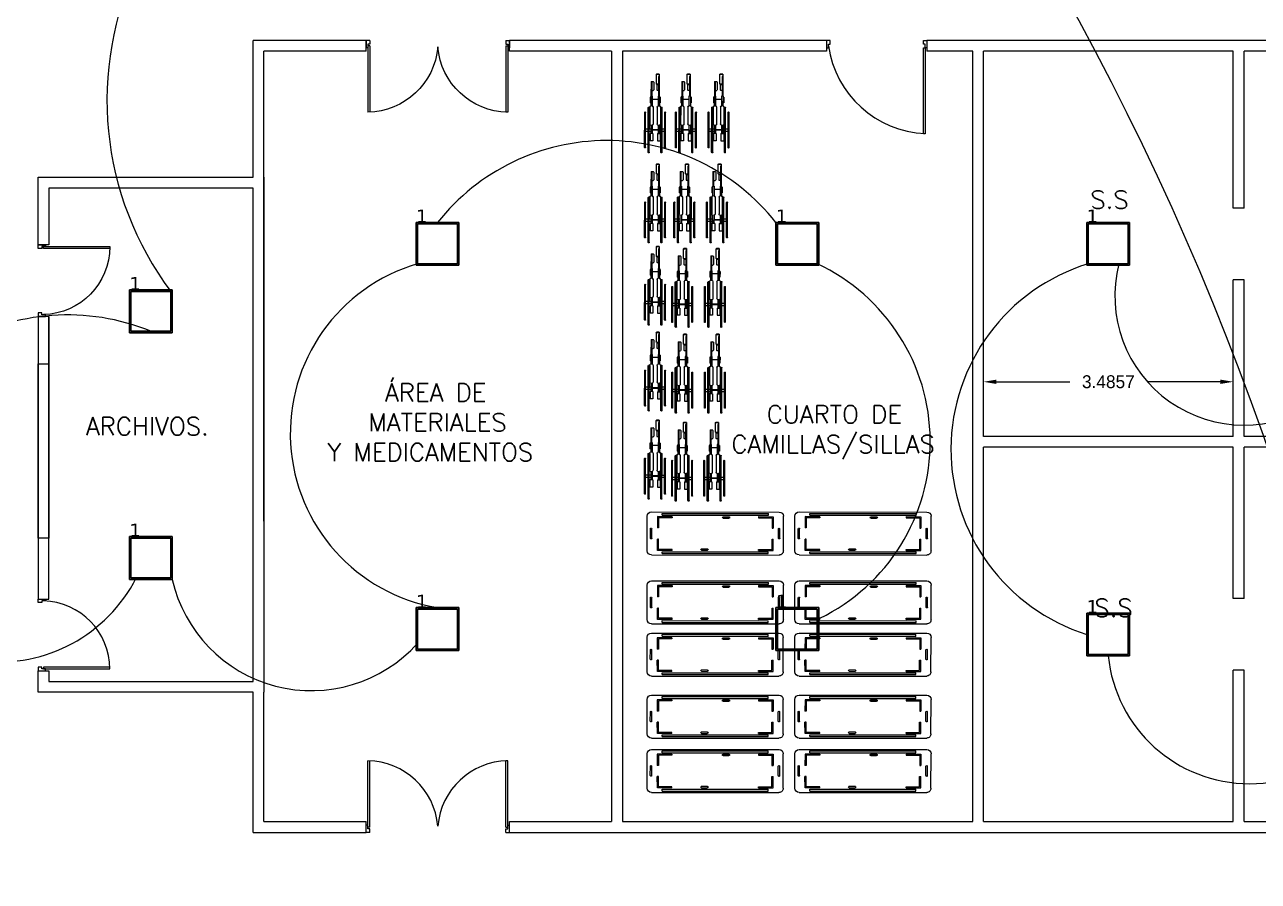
# Model space of a CAD drawing. Header units: metres. Extents: x -39 to 21688, y -24 to 9022.
# Drawn here: x 43.16 to 60.37, y 34.72 to 46.67 of the extents above; entities that cross this region are included whole.
import ezdxf

# ---------------------------------------------------------------- set-up
doc = ezdxf.new("R2010")
doc.units = ezdxf.units.M
doc.header["$MEASUREMENT"] = 0
for name, color, linetype in [('AN-TEXTO', 3, 'Continuous'), ('AR-MOBILIRIO', 1, 'Continuous'), ('AR-MUROS', 6, 'Continuous'), ('AR-PUERTAS', 2, 'Continuous'), ('AR-VENTANAS', 2, 'Continuous'), ('MOBILIARIO', 42, 'Continuous')]:
    doc.layers.add(name, color=color, linetype=linetype)
doc.layers.add('DLX_TERR_LUM', color=7, linetype='Continuous', true_color=0xffd400)
doc.layers.add('DLX_TERR_LUMKEY_IDX', color=7, linetype='Continuous', true_color=0x969696)
doc.styles.add('REGULAR-2.5', font='romans.shx', dxfattribs={"height": 2.5})
doc.styles.add('TableTextStyle', font='')
doc.styles.get('TableTextStyle').set_extended_font_data('VERDANA.TTF')
doc.dimstyles.get("Standard").update_dxf_attribs({"dimtxt": 0.18, "dimasz": 0.18, "dimexe": 0.18, "dimexo": 0.0625, "dimgap": 0.09, "dimtad": 0, "dimtih": 1, "dimtoh": 1, "dimdec": 4, "dimzin": 0, "dimdsep": 46, "dimtxsty": 'Standard', "dimcen": 0.09, "dimadec": 0, "dimazin": 0, "dimtfac": 1, "dimtdec": 4, "dimtofl": 0, "dimtmove": 0, "dimatfit": 3, "dimfxl": 1, "dimtolj": 1, "dimtzin": 0, "dimarcsym": 0})

# ---------------------------------------------------------------- blocks, each defined once
blk = doc.blocks.new('AR-PUERTA 1')
at = {"layer": 'AR-PUERTAS', "linetype": 'Continuous'}
for points in [[(0.954, 0.033), (0.954, 0.958), (0.929, 0.958), (0.929, 0.033)], [(0.004, 0.058), (0.004, 0.008), (0.029, 0.008), (0.029, -0.042), (-0.021, -0.042), (-0.021, 0.058)], [(0.929, 0.008), (0.929, -0.042), (0.979, -0.042), (0.979, 0.058), (0.954, 0.058), (0.954, 0.008)]]:
    blk.add_lwpolyline(points, close=True, dxfattribs=at)
blk.add_arc((0.954, 0.008), 0.949, 89.9989, 178.4932, dxfattribs=at)
blk = doc.blocks.new('A$C15E859FE')
at = {"layer": 'AR-MOBILIRIO'}
for p, q in [((0.541, 1.9), (0.061, 1.9)), ((0.001, 1.84), (0, 0.06)), ((0.066, 1.553), (0.066, 1.758)), ((0.066, 1.758), (0.224, 1.758)), ((0.081, 1.553), (0.081, 1.743)), ((0.081, 1.743), (0.224, 1.743)), ((0.224, 1.743), (0.224, 1.758)), ((0.366, 1.855), (0.236, 1.855)), ((0.366, 1.835), (0.236, 1.835)), ((0.537, 1.757), (0.379, 1.758)), ((0.379, 1.743), (0.379, 1.758)), ((0.522, 1.742), (0.379, 1.743)), ((0.522, 1.553), (0.522, 1.742)), ((0.537, 1.553), (0.537, 1.757)), ((0.601, 1.84), (0.6, 0.06)), ((0.021, 1.69), (0.02, 0.21)), ((0.047, 1.69), (0.021, 1.69)), ((0.047, 1.69), (0.046, 0.21)), ((0.066, 1.553), (0.081, 1.553)), ((0.537, 1.553), (0.522, 1.553)), ((0.555, 1.69), (0.554, 0.21)), ((0.581, 1.69), (0.555, 1.69)), ((0.581, 1.69), (0.58, 0.21)), ((0.515, 1.14), (0.515, 1.06)), ((0.535, 1.14), (0.535, 1.06)), ((0.067, 0.84), (0.067, 0.76)), ((0.087, 0.84), (0.087, 0.76)), ((0.065, 0.348), (0.065, 0.143)), ((0.065, 0.348), (0.08, 0.348)), ((0.08, 0.348), (0.08, 0.158)), ((0.521, 0.347), (0.52, 0.158)), ((0.536, 0.347), (0.521, 0.347)), ((0.536, 0.347), (0.535, 0.143)), ((0.046, 0.21), (0.02, 0.21)), ((0.58, 0.21), (0.554, 0.21)), ((0.54, 0), (0.06, 0)), ((0.065, 0.143), (0.223, 0.143)), ((0.08, 0.158), (0.223, 0.158)), ((0.223, 0.158), (0.223, 0.143)), ((0.365, 0.07), (0.235, 0.07)), ((0.365, 0.05), (0.235, 0.05)), ((0.52, 0.158), (0.378, 0.158)), ((0.378, 0.158), (0.378, 0.143)), ((0.535, 0.143), (0.378, 0.143))]:
    blk.add_line(p, q, dxfattribs=at)
for centre, radius, start, end in [((0.061, 1.84), 0.06, 89.9537, 179.9537), ((0.541, 1.84), 0.06, 359.9537, 89.9537), ((0.236, 1.845), 0.01, 89.9537, 269.9537), ((0.366, 1.845), 0.01, 269.9537, 89.9537), ((0.525, 1.14), 0.01, 359.9537, 179.9537), ((0.525, 1.06), 0.01, 179.9537, 359.9537), ((0.077, 0.84), 0.01, 359.9537, 179.9537), ((0.077, 0.76), 0.01, 179.9537, 359.9537), ((0.06, 0.06), 0.06, 179.9537, 269.9537), ((0.235, 0.06), 0.01, 89.9537, 269.9537), ((0.365, 0.06), 0.01, 269.9537, 89.9537), ((0.54, 0.06), 0.06, 269.9537, 359.9537)]:
    blk.add_arc(centre, radius, start, end, dxfattribs=at)
blk = doc.blocks.new('S-RUEDAS2')
at = {"layer": 'AR-MOBILIRIO'}
for p, q in [((-0.146, 0.253), (-0.146, -0.237)), ((-0.133, 0.253), (-0.133, -0.237)), ((-0.097, 0.32), (-0.097, -0.304)), ((-0.081, 0.32), (-0.081, -0.304)), ((0.081, 0.32), (0.081, -0.304)), ((0.097, 0.32), (0.097, -0.304)), ((0.133, 0.253), (0.133, -0.237)), ((0.146, 0.253), (0.146, -0.237)), ((-0.133, 0.024), (-0.097, 0.024)), ((-0.081, 0.024), (-0.061, 0.024)), ((-0.071, 0.058), (-0.071, 0.16)), ((-0.032, 0.16), (-0.071, 0.16)), ((-0.032, 0.058), (-0.071, 0.058)), ((-0.061, -0.056), (-0.061, 0.058)), ((-0.042, -0.055), (-0.042, 0.058)), ((-0.042, 0.008), (0.042, 0.008)), ((-0.042, 0), (0.042, 0)), ((-0.032, 0.058), (-0.032, 0.16)), ((0.032, 0.16), (0.071, 0.16)), ((0.032, 0.058), (0.032, 0.16)), ((0.032, 0.058), (0.071, 0.058)), ((0.042, -0.055), (0.042, 0.058)), ((0.061, -0.056), (0.061, 0.058)), ((0.061, 0.024), (0.081, 0.024)), ((0.071, 0.058), (0.071, 0.16)), ((0.097, 0.024), (0.133, 0.024)), ((-0.133, -0.008), (-0.097, -0.008)), ((-0.081, -0.008), (-0.061, -0.008)), ((-0.074, -0.308), (-0.074, -0.077)), ((-0.028, -0.308), (-0.028, -0.077)), ((0.028, -0.308), (0.028, -0.077)), ((0.061, -0.008), (0.081, -0.008)), ((0.074, -0.308), (0.074, -0.077)), ((0.097, -0.008), (0.133, -0.008)), ((-0.061, -0.462), (-0.061, -0.329)), ((-0.042, -0.462), (-0.042, -0.329)), ((0.042, -0.462), (0.042, -0.329)), ((0.061, -0.462), (0.061, -0.329)), ((-0.071, -0.451), (-0.071, -0.371)), ((-0.061, -0.371), (-0.071, -0.371)), ((-0.061, -0.451), (-0.071, -0.451)), ((-0.061, -0.462), (-0.042, -0.462)), ((-0.058, -0.668), (-0.058, -0.462)), ((-0.048, -0.668), (-0.048, -0.462)), ((-0.042, -0.422), (0.042, -0.422)), ((0.061, -0.462), (0.042, -0.462)), ((0.048, -0.74), (0.048, -0.462)), ((0.058, -0.772), (0.058, -0.462)), ((0.071, -0.371), (0.061, -0.371)), ((0.071, -0.451), (0.061, -0.451)), ((0.071, -0.451), (0.071, -0.371)), ((-0.058, -0.668), (-0.027, -0.668)), ((-0.048, -0.542), (-0.027, -0.542)), ((-0.019, -0.55), (-0.027, -0.542)), ((-0.019, -0.66), (-0.027, -0.668)), ((-0.019, -0.66), (-0.019, -0.55)), ((0.02, -0.63), (0.012, -0.638)), ((0.012, -0.765), (0.012, -0.638)), ((0.048, -0.63), (0.02, -0.63)), ((0.023, -0.55), (0.031, -0.542)), ((0.023, -0.62), (0.023, -0.55)), ((0.048, -0.62), (0.023, -0.62)), ((0.023, -0.62), (0.031, -0.627)), ((0.048, -0.542), (0.031, -0.542)), ((0.048, -0.627), (0.031, -0.627)), ((0.058, -0.765), (0.012, -0.765)), ((0.012, -0.765), (0.02, -0.772)), ((0.058, -0.772), (0.02, -0.772)), ((0.058, -0.74), (0.048, -0.74))]:
    blk.add_line(p, q, dxfattribs=at)
for centre, radius, start, end in [((-0.14, 0.253), 0.00653, 360, 180), ((-0.089, 0.32), 0.00816, 360, 180), ((0.089, 0.32), 0.00816, 360, 180), ((0.14, 0.253), 0.00653, 0, 180), ((-0.051, -0.077), 0.0231, 360, 180), ((0.051, -0.077), 0.0231, 360, 180), ((-0.14, -0.237), 0.00653, 180, 0), ((-0.089, -0.304), 0.00816, 180, 0), ((-0.051, -0.308), 0.0231, 180, 0), ((0.051, -0.308), 0.0231, 180, 0), ((0.089, -0.304), 0.00816, 180, 0), ((0.14, -0.237), 0.00653, 180, 0)]:
    blk.add_arc(centre, radius, start, end, dxfattribs=at)
blk = doc.blocks.new('AR-PUERTA 2')
at = {"layer": 'AR-PUERTAS', "linetype": 'Continuous'}
for points in [[(-1.354, -0.058), (-1.354, -0.008), (-1.329, -0.008), (-1.329, 0.042), (-1.379, 0.042), (-1.379, -0.058)], [(-0.029, -0.008), (-0.029, 0.042), (0.021, 0.042), (0.021, -0.058), (-0.004, -0.058), (-0.004, -0.008)], [(-0.004, -0.058), (-0.004, -1.258), (-0.029, -1.258), (-0.029, -0.058)]]:
    blk.add_lwpolyline(points, close=True, dxfattribs=at)
blk.add_arc((0.061, 0.169), 1.428, 188.1236, 267.3924, dxfattribs=at)
blk = doc.blocks.new('111111')
at = {"layer": 'AR-PUERTAS', "linetype": 'Continuous'}
for p, q in [((254.317, 121.561), (254.317, 122.51)), ((254.342, 121.586), (254.342, 122.51)), ((256.267, 122.51), (256.242, 122.51)), ((256.242, 121.586), (256.242, 122.51)), ((256.267, 121.561), (256.267, 122.51)), ((254.292, 121.511), (254.292, 121.611)), ((254.317, 121.611), (254.292, 121.611)), ((254.342, 121.586), (254.317, 121.586)), ((254.342, 121.561), (254.317, 121.561)), ((254.342, 121.511), (254.342, 121.561)), ((256.242, 121.586), (256.267, 121.586)), ((256.242, 121.511), (256.242, 121.561)), ((256.242, 121.561), (256.267, 121.561)), ((256.267, 121.611), (256.292, 121.611)), ((256.292, 121.511), (256.292, 121.611)), ((254.342, 121.511), (254.292, 121.511)), ((256.242, 121.511), (256.292, 121.511))]:
    blk.add_line(p, q, dxfattribs=at)
for centre, start, end in [((254.297, 121.512), 5.0221, 88.847), ((256.287, 121.512), 91.153, 174.9779)]:
    blk.add_arc(centre, 0.999, start, end, dxfattribs=at)
blk = doc.blocks.new('*D100')
at = {"color": 0, "lineweight": -2, "transparency": 16777216}
for p, q in [((56.538, 40.985), (56.538, 41.866)), ((60.024, 40.985), (60.024, 41.866)), ((56.718, 41.686), (57.741, 41.686)), ((59.844, 41.686), (58.821, 41.686))]:
    blk.add_line(p, q, dxfattribs=at)
at = {"color": 0, "transparency": 16777216}
for points in [[(56.718, 41.716), (56.718, 41.656), (56.538, 41.686)], [(59.844, 41.716), (59.844, 41.656), (60.024, 41.686)]]:
    blk.add_solid(points, dxfattribs=at)
at = {"layer": 'Defpoints', "color": 0, "transparency": 16777216}
for p in [(60.024, 41.686), (56.538, 40.923), (60.024, 40.923)]:
    blk.add_point(p, dxfattribs=at)
at = {"color": 0, "transparency": 16777216, "insert": (58.281, 41.686), "char_height": 0.18, "attachment_point": 5}
blk.add_mtext('\\A1;3.4857', dxfattribs=at)

msp = doc.modelspace()

# ---------------------------------------------------------------- linework, layer by layer
at = {"layer": 'AR-MUROS'}
for p, q in [((47.925, 46.44698), (46.35, 46.44698)), ((54.34946, 46.44698), (49.925, 46.44698)), ((68.54777, 46.44698), (55.74946, 46.44698)), ((47.925, 46.29698), (46.5, 46.29698)), ((51.35, 46.29698), (49.925, 46.29698)), ((54.34946, 46.29698), (51.5, 46.29698)), ((56.3882, 46.29698), (55.74946, 46.29698)), ((60.02388, 46.29698), (56.5382, 46.29698)), ((68.39777, 46.29698), (60.17388, 46.29698)), ((60.17388, 44.10996), (60.02388, 44.10996)), ((60.17388, 43.10996), (60.02388, 43.10996))]:
    msp.add_line(p, q, dxfattribs=at)
for points in [[(46.35, 44.5395), (46.35, 46.44698)], [(47.925, 46.29698), (47.925, 46.44698)], [(49.925, 46.29698), (49.925, 46.44698)], [(54.34946, 46.44698), (54.34946, 46.29698)], [(55.74946, 46.44698), (55.74946, 46.29698)], [(46.5, 44.5395), (46.5, 46.29698)], [(51.35, 46.29698), (51.35, 40.94798), (51.35, 35.54888)], [(51.5, 46.29698), (51.5, 40.94798), (51.5, 35.54888)], [(56.3882, 35.54888), (56.3882, 46.29698)], [(56.5382, 40.92293), (56.5382, 46.29698)], [(60.02388, 44.10996), (60.02388, 46.29698)], [(60.17388, 44.10996), (60.17388, 46.29698)], [(46.35, 37.35646), (43.34973, 37.35646), (43.34974, 37.6549), (43.5, 37.6549), (43.5, 37.50646), (46.35, 37.50646), (46.35, 44.3895), (43.5, 44.3895), (43.5, 43.5967), (43.34996, 43.5967), (43.35, 44.5395), (46.35, 44.5395)], [(46.5, 39.7395), (46.5, 44.5395)], [(46.5, 44.5395), (46.5, 37.35646)], [(43.5, 44.3895), (43.5, 43.5967)], [(60.02388, 40.92293), (60.02388, 43.10996)], [(60.17388, 40.92293), (60.17388, 43.10996)], [(43.34974, 42.5967), (43.34974, 38.6549), (43.5, 38.6549), (43.5, 42.5967), (43.34996, 42.5967)], [(43.5, 42.5967), (43.5, 39.8895)], [(60.02388, 40.92293), (56.5382, 40.92293)], [(68.39777, 40.92293), (60.17388, 40.92293)], [(56.5382, 35.54888), (56.5382, 40.77293)], [(60.02388, 40.77293), (56.5382, 40.77293)], [(60.02388, 38.66091), (60.02388, 40.77293)], [(60.17388, 38.66091), (60.17388, 40.77293)], [(68.39777, 40.77293), (60.17388, 40.77293)], [(60.17388, 38.66091), (60.02388, 38.66091)], [(60.02388, 35.54888), (60.02388, 37.66091)], [(60.17388, 37.66091), (60.02388, 37.66091)], [(60.17388, 35.54888), (60.17388, 37.66091)], [(46.35, 35.39888), (46.35, 37.35646)], [(46.5, 35.54888), (46.5, 37.35646)], [(46.5, 35.54888), (47.925, 35.54888)], [(47.925, 35.39888), (47.925, 35.54888)], [(49.925, 35.54888), (51.35, 35.54888)], [(49.925, 35.39888), (49.925, 35.54888)], [(51.5, 35.54888), (56.3882, 35.54888)], [(56.5382, 35.54888), (60.02388, 35.54888)], [(60.17388, 35.54888), (68.39777, 35.54888)], [(46.35, 35.39888), (47.925, 35.39888)], [(49.925, 35.39888), (68.54777, 35.39888)]]:
    msp.add_lwpolyline(points, dxfattribs=at)
at = {"layer": 'AR-PUERTAS'}
for centre in [(74.88973, 28.38769), (22.62406, 27.62249)]:
    msp.add_circle(centre, 40.08066, dxfattribs=at)
at = {"layer": 'AR-VENTANAS'}
msp.add_lwpolyline([(43.34974, 41.93456), (43.49974, 41.93456), (43.49974, 39.50288), (43.34974, 39.50288)], close=True, dxfattribs=at)
for centre, radius, start, end in [((48.74943, 45.61565), 4.44024, 29.030126, 216.93614), ((51.28212, 42.04348), 3.00828, 38.316211, 141.683789), ((49.3312, 40.96495), 2.46461, 106.206585, 260.438732), ((53.05581, 40.85075), 2.7402, 295.942013, 64.871911), ((58.79123, 40.74324), 2.7068, 107.010613, 252.546132), ((60.17521, 42.88457), 1.80422, 165.653844, 13.691511), ((43.75816, 39.53733), 3.08125, 67.811363, 172.702458), ((42.79149, 39.94188), 2.16771, 195.249745, 332.73644), ((47.16103, 39.36628), 1.98939, 192.700857, 318.167513), ((60.25227, 38.06268), 1.98452, 185.787286, 354.212714)]:
    msp.add_arc(centre, radius, start, end, dxfattribs=at)
at = {"layer": 'DLX_TERR_LUM'}
for points in [[(49.22032, 43.90862, 0), (48.62332, 43.90862, 0)], [(48.62332, 43.90862, 0), (48.62332, 43.90862, 0)], [(48.62332, 43.90862, 0), (49.22032, 43.90862, 0)], [(48.62332, 43.90862, 0), (48.62332, 43.31162, 0)], [(48.62332, 43.31162, 0), (48.62332, 43.90862, 0)], [(48.62332, 43.90862, 0), (48.62332, 43.90862, 0)], [(48.62332, 43.31162, 0), (48.62332, 43.90862, 0)], [(48.62332, 43.90862, 0), (49.22032, 43.90862, 0)], [(48.62332, 43.90862, 0), (48.62332, 43.31162, 0)], [(49.22032, 43.90862, 0), (48.62332, 43.90862, 0)], [(49.22032, 43.90862, 0), (49.22032, 43.90862, 0)], [(49.22032, 43.31162, 0), (49.22032, 43.90862, 0)], [(49.22032, 43.90862, 0), (49.22032, 43.90862, 0)], [(49.22032, 43.90862, 0), (49.22032, 43.31162, 0)], [(49.22032, 43.90862, 0), (49.22032, 43.31162, 0)], [(49.22032, 43.31162, 0), (49.22032, 43.90862, 0)], [(54.23942, 43.90862, 0), (53.64242, 43.90862, 0)], [(53.64242, 43.90862, 0), (53.64242, 43.90862, 0)], [(53.64242, 43.90862, 0), (54.23942, 43.90862, 0)], [(53.64242, 43.90862, 0), (53.64242, 43.31162, 0)], [(53.64242, 43.31162, 0), (53.64242, 43.90862, 0)], [(53.64242, 43.90862, 0), (53.64242, 43.90862, 0)], [(53.64242, 43.31162, 0), (53.64242, 43.90862, 0)], [(53.64242, 43.90862, 0), (54.23942, 43.90862, 0)], [(53.64242, 43.90862, 0), (53.64242, 43.31162, 0)], [(54.23942, 43.90862, 0), (53.64242, 43.90862, 0)], [(54.23942, 43.90862, 0), (54.23942, 43.90862, 0)], [(54.23942, 43.31162, 0), (54.23942, 43.90862, 0)], [(54.23942, 43.90862, 0), (54.23942, 43.90862, 0)], [(54.23942, 43.90862, 0), (54.23942, 43.31162, 0)], [(54.23942, 43.90862, 0), (54.23942, 43.31162, 0)], [(54.23942, 43.31162, 0), (54.23942, 43.90862, 0)], [(58.57636, 43.90862, 0), (57.97936, 43.90862, 0)], [(57.97936, 43.90862, 0), (57.97936, 43.90862, 0)], [(57.97936, 43.90862, 0), (58.57636, 43.90862, 0)], [(57.97936, 43.90862, 0), (57.97936, 43.31162, 0)], [(57.97936, 43.31162, 0), (57.97936, 43.90862, 0)], [(57.97936, 43.90862, 0), (57.97936, 43.90862, 0)], [(57.97936, 43.31162, 0), (57.97936, 43.90862, 0)], [(57.97936, 43.90862, 0), (58.57636, 43.90862, 0)], [(57.97936, 43.90862, 0), (57.97936, 43.31162, 0)], [(58.57636, 43.90862, 0), (57.97936, 43.90862, 0)], [(58.57636, 43.90862, 0), (58.57636, 43.90862, 0)], [(58.57636, 43.31162, 0), (58.57636, 43.90862, 0)], [(58.57636, 43.90862, 0), (58.57636, 43.90862, 0)], [(58.57636, 43.90862, 0), (58.57636, 43.31162, 0)], [(58.57636, 43.90862, 0), (58.57636, 43.31162, 0)], [(58.57636, 43.31162, 0), (58.57636, 43.90862, 0)], [(49.20032, 43.88862, 0), (48.64332, 43.88862, 0)], [(48.64332, 43.88862, 0), (48.64332, 43.33162, 0)], [(48.64332, 43.88862, 0), (49.20032, 43.88862, 0)], [(48.64332, 43.33162, 0), (48.64332, 43.88862, 0)], [(49.20032, 43.33162, 0), (49.20032, 43.88862, 0)], [(49.20032, 43.88862, 0), (49.20032, 43.33162, 0)], [(54.21942, 43.88862, 0), (53.66242, 43.88862, 0)], [(53.66242, 43.88862, 0), (53.66242, 43.33162, 0)], [(53.66242, 43.88862, 0), (54.21942, 43.88862, 0)], [(53.66242, 43.33162, 0), (53.66242, 43.88862, 0)], [(54.21942, 43.33162, 0), (54.21942, 43.88862, 0)], [(54.21942, 43.88862, 0), (54.21942, 43.33162, 0)], [(58.55637, 43.88862, 0), (57.99936, 43.88862, 0)], [(57.99936, 43.88862, 0), (57.99936, 43.33162, 0)], [(57.99936, 43.88862, 0), (58.55637, 43.88862, 0)], [(57.99936, 43.33162, 0), (57.99936, 43.88862, 0)], [(58.55637, 43.33162, 0), (58.55637, 43.88862, 0)], [(58.55637, 43.88862, 0), (58.55637, 43.33162, 0)], [(48.62332, 43.31162, 0), (48.62332, 43.31162, 0)], [(48.62332, 43.31162, 0), (49.22032, 43.31162, 0)], [(49.22032, 43.31162, 0), (48.62332, 43.31162, 0)], [(48.62332, 43.31162, 0), (48.62332, 43.31162, 0)], [(49.22032, 43.31162, 0), (48.62332, 43.31162, 0)], [(48.62332, 43.31162, 0), (49.22032, 43.31162, 0)], [(48.64332, 43.33162, 0), (49.20032, 43.33162, 0)], [(49.20032, 43.33162, 0), (48.64332, 43.33162, 0)], [(49.22032, 43.31162, 0), (49.22032, 43.31162, 0)], [(49.22032, 43.31162, 0), (49.22032, 43.31162, 0)], [(53.64242, 43.31162, 0), (53.64242, 43.31162, 0)], [(53.64242, 43.31162, 0), (54.23942, 43.31162, 0)], [(54.23942, 43.31162, 0), (53.64242, 43.31162, 0)], [(53.64242, 43.31162, 0), (53.64242, 43.31162, 0)], [(54.23942, 43.31162, 0), (53.64242, 43.31162, 0)], [(53.64242, 43.31162, 0), (54.23942, 43.31162, 0)], [(53.66242, 43.33162, 0), (54.21942, 43.33162, 0)], [(54.21942, 43.33162, 0), (53.66242, 43.33162, 0)], [(54.23942, 43.31162, 0), (54.23942, 43.31162, 0)], [(54.23942, 43.31162, 0), (54.23942, 43.31162, 0)], [(57.97936, 43.31162, 0), (57.97936, 43.31162, 0)], [(57.97936, 43.31162, 0), (58.57636, 43.31162, 0)], [(58.57636, 43.31162, 0), (57.97936, 43.31162, 0)], [(57.97936, 43.31162, 0), (57.97936, 43.31162, 0)], [(58.57636, 43.31162, 0), (57.97936, 43.31162, 0)], [(57.97936, 43.31162, 0), (58.57636, 43.31162, 0)], [(57.99936, 43.33162, 0), (58.55637, 43.33162, 0)], [(58.55637, 43.33162, 0), (57.99936, 43.33162, 0)], [(58.57636, 43.31162, 0), (58.57636, 43.31162, 0)], [(58.57636, 43.31162, 0), (58.57636, 43.31162, 0)], [(45.22032, 42.9674, 0), (44.62332, 42.9674, 0)], [(44.62332, 42.9674, 0), (44.62332, 42.9674, 0)], [(44.62332, 42.9674, 0), (45.22032, 42.9674, 0)], [(44.62332, 42.9674, 0), (44.62332, 42.3704, 0)], [(44.62332, 42.3704, 0), (44.62332, 42.9674, 0)], [(44.62332, 42.9674, 0), (44.62332, 42.9674, 0)], [(44.62332, 42.3704, 0), (44.62332, 42.9674, 0)], [(44.62332, 42.9674, 0), (45.22032, 42.9674, 0)], [(44.62332, 42.9674, 0), (44.62332, 42.3704, 0)], [(45.22032, 42.9674, 0), (44.62332, 42.9674, 0)], [(45.20032, 42.9474, 0), (44.64332, 42.9474, 0)], [(44.64332, 42.9474, 0), (44.64332, 42.3904, 0)], [(44.64332, 42.9474, 0), (45.20032, 42.9474, 0)], [(44.64332, 42.3904, 0), (44.64332, 42.9474, 0)], [(45.20032, 42.3904, 0), (45.20032, 42.9474, 0)], [(45.20032, 42.9474, 0), (45.20032, 42.3904, 0)], [(45.22032, 42.9674, 0), (45.22032, 42.9674, 0)], [(45.22032, 42.3704, 0), (45.22032, 42.9674, 0)], [(45.22032, 42.9674, 0), (45.22032, 42.9674, 0)], [(45.22032, 42.9674, 0), (45.22032, 42.3704, 0)], [(45.22032, 42.9674, 0), (45.22032, 42.3704, 0)], [(45.22032, 42.3704, 0), (45.22032, 42.9674, 0)], [(44.62332, 42.3704, 0), (44.62332, 42.3704, 0)], [(44.62332, 42.3704, 0), (45.22032, 42.3704, 0)], [(45.22032, 42.3704, 0), (44.62332, 42.3704, 0)], [(44.62332, 42.3704, 0), (44.62332, 42.3704, 0)], [(45.22032, 42.3704, 0), (44.62332, 42.3704, 0)], [(44.62332, 42.3704, 0), (45.22032, 42.3704, 0)], [(44.64332, 42.3904, 0), (45.20032, 42.3904, 0)], [(45.20032, 42.3904, 0), (44.64332, 42.3904, 0)], [(45.22032, 42.3704, 0), (45.22032, 42.3704, 0)], [(45.22032, 42.3704, 0), (45.22032, 42.3704, 0)], [(45.22032, 39.52589, 0), (44.62332, 39.52589, 0)], [(44.62332, 39.52589, 0), (44.62332, 39.52589, 0)], [(44.62332, 39.52589, 0), (45.22032, 39.52589, 0)], [(44.62332, 39.52589, 0), (44.62332, 38.92889, 0)], [(44.62332, 38.92889, 0), (44.62332, 39.52589, 0)], [(44.62332, 39.52589, 0), (44.62332, 39.52589, 0)], [(44.62332, 38.92889, 0), (44.62332, 39.52589, 0)], [(44.62332, 39.52589, 0), (45.22032, 39.52589, 0)], [(44.62332, 39.52589, 0), (44.62332, 38.92889, 0)], [(45.22032, 39.52589, 0), (44.62332, 39.52589, 0)], [(45.20032, 39.50589, 0), (44.64332, 39.50589, 0)], [(44.64332, 39.50589, 0), (44.64332, 38.94889, 0)], [(44.64332, 39.50589, 0), (45.20032, 39.50589, 0)], [(44.64332, 38.94889, 0), (44.64332, 39.50589, 0)], [(45.20032, 38.94889, 0), (45.20032, 39.50589, 0)], [(45.20032, 39.50589, 0), (45.20032, 38.94889, 0)], [(45.22032, 39.52589, 0), (45.22032, 39.52589, 0)], [(45.22032, 38.92889, 0), (45.22032, 39.52589, 0)], [(45.22032, 39.52589, 0), (45.22032, 39.52589, 0)], [(45.22032, 39.52589, 0), (45.22032, 38.92889, 0)], [(45.22032, 39.52589, 0), (45.22032, 38.92889, 0)], [(45.22032, 38.92889, 0), (45.22032, 39.52589, 0)], [(44.62332, 38.92889, 0), (44.62332, 38.92889, 0)], [(44.62332, 38.92889, 0), (45.22032, 38.92889, 0)], [(45.22032, 38.92889, 0), (44.62332, 38.92889, 0)], [(44.62332, 38.92889, 0), (44.62332, 38.92889, 0)], [(45.22032, 38.92889, 0), (44.62332, 38.92889, 0)], [(44.62332, 38.92889, 0), (45.22032, 38.92889, 0)], [(44.64332, 38.94889, 0), (45.20032, 38.94889, 0)], [(45.20032, 38.94889, 0), (44.64332, 38.94889, 0)], [(45.22032, 38.92889, 0), (45.22032, 38.92889, 0)], [(45.22032, 38.92889, 0), (45.22032, 38.92889, 0)], [(49.22032, 38.53457, 0), (48.62332, 38.53457, 0)], [(48.62332, 38.53457, 0), (48.62332, 38.53457, 0)], [(48.62332, 38.53457, 0), (49.22032, 38.53457, 0)], [(48.62332, 38.53457, 0), (48.62332, 37.93757, 0)], [(48.62332, 37.93757, 0), (48.62332, 38.53457, 0)], [(48.62332, 38.53457, 0), (48.62332, 38.53457, 0)], [(48.62332, 37.93757, 0), (48.62332, 38.53457, 0)], [(48.62332, 38.53457, 0), (49.22032, 38.53457, 0)], [(48.62332, 38.53457, 0), (48.62332, 37.93757, 0)], [(49.22032, 38.53457, 0), (48.62332, 38.53457, 0)], [(49.20032, 38.51457, 0), (48.64332, 38.51457, 0)], [(48.64332, 38.51457, 0), (48.64332, 37.95757, 0)], [(48.64332, 38.51457, 0), (49.20032, 38.51457, 0)], [(48.64332, 37.95757, 0), (48.64332, 38.51457, 0)], [(49.20032, 37.95757, 0), (49.20032, 38.51457, 0)], [(49.20032, 38.51457, 0), (49.20032, 37.95757, 0)], [(49.22032, 38.53457, 0), (49.22032, 38.53457, 0)], [(49.22032, 37.93757, 0), (49.22032, 38.53457, 0)], [(49.22032, 38.53457, 0), (49.22032, 38.53457, 0)], [(49.22032, 38.53457, 0), (49.22032, 37.93757, 0)], [(49.22032, 38.53457, 0), (49.22032, 37.93757, 0)], [(49.22032, 37.93757, 0), (49.22032, 38.53457, 0)], [(54.23942, 38.53457, 0), (53.64242, 38.53457, 0)], [(53.64242, 38.53457, 0), (53.64242, 38.53457, 0)], [(53.64242, 38.53457, 0), (54.23942, 38.53457, 0)], [(53.64242, 38.53457, 0), (53.64242, 37.93757, 0)], [(53.64242, 37.93757, 0), (53.64242, 38.53457, 0)], [(53.64242, 38.53457, 0), (53.64242, 38.53457, 0)], [(53.64242, 37.93757, 0), (53.64242, 38.53457, 0)], [(53.64242, 38.53457, 0), (54.23942, 38.53457, 0)], [(53.64242, 38.53457, 0), (53.64242, 37.93757, 0)], [(54.23942, 38.53457, 0), (53.64242, 38.53457, 0)], [(54.21942, 38.51457, 0), (53.66242, 38.51457, 0)], [(53.66242, 38.51457, 0), (53.66242, 37.95757, 0)], [(53.66242, 38.51457, 0), (54.21942, 38.51457, 0)], [(53.66242, 37.95757, 0), (53.66242, 38.51457, 0)], [(54.21942, 37.95757, 0), (54.21942, 38.51457, 0)], [(54.21942, 38.51457, 0), (54.21942, 37.95757, 0)], [(54.23942, 38.53457, 0), (54.23942, 38.53457, 0)], [(54.23942, 37.93757, 0), (54.23942, 38.53457, 0)], [(54.23942, 38.53457, 0), (54.23942, 38.53457, 0)], [(54.23942, 38.53457, 0), (54.23942, 37.93757, 0)], [(54.23942, 38.53457, 0), (54.23942, 37.93757, 0)], [(54.23942, 37.93757, 0), (54.23942, 38.53457, 0)], [(58.57636, 38.45957, 0), (57.97936, 38.45957, 0)], [(57.97936, 38.45957, 0), (57.97936, 38.45957, 0)], [(57.97936, 38.45957, 0), (58.57636, 38.45957, 0)], [(57.97936, 38.45957, 0), (57.97936, 37.86257, 0)], [(57.97936, 37.86257, 0), (57.97936, 38.45957, 0)], [(57.97936, 38.45957, 0), (57.97936, 38.45957, 0)], [(57.97936, 37.86257, 0), (57.97936, 38.45957, 0)], [(57.97936, 38.45957, 0), (58.57636, 38.45957, 0)], [(57.97936, 38.45957, 0), (57.97936, 37.86257, 0)], [(58.57636, 38.45957, 0), (57.97936, 38.45957, 0)], [(58.55637, 38.43957, 0), (57.99936, 38.43957, 0)], [(57.99936, 38.43957, 0), (57.99936, 37.88257, 0)], [(57.99936, 38.43957, 0), (58.55637, 38.43957, 0)], [(57.99936, 37.88257, 0), (57.99936, 38.43957, 0)], [(58.55637, 37.88257, 0), (58.55637, 38.43957, 0)], [(58.55637, 38.43957, 0), (58.55637, 37.88257, 0)], [(58.57636, 38.45957, 0), (58.57636, 38.45957, 0)], [(58.57636, 37.86257, 0), (58.57636, 38.45957, 0)], [(58.57636, 38.45957, 0), (58.57636, 38.45957, 0)], [(58.57636, 38.45957, 0), (58.57636, 37.86257, 0)], [(58.57636, 38.45957, 0), (58.57636, 37.86257, 0)], [(58.57636, 37.86257, 0), (58.57636, 38.45957, 0)], [(48.62332, 37.93757, 0), (48.62332, 37.93757, 0)], [(48.62332, 37.93757, 0), (49.22032, 37.93757, 0)], [(49.22032, 37.93757, 0), (48.62332, 37.93757, 0)], [(48.62332, 37.93757, 0), (48.62332, 37.93757, 0)], [(49.22032, 37.93757, 0), (48.62332, 37.93757, 0)], [(48.62332, 37.93757, 0), (49.22032, 37.93757, 0)], [(48.64332, 37.95757, 0), (49.20032, 37.95757, 0)], [(49.20032, 37.95757, 0), (48.64332, 37.95757, 0)], [(49.22032, 37.93757, 0), (49.22032, 37.93757, 0)], [(49.22032, 37.93757, 0), (49.22032, 37.93757, 0)], [(53.64242, 37.93757, 0), (53.64242, 37.93757, 0)], [(53.64242, 37.93757, 0), (54.23942, 37.93757, 0)], [(54.23942, 37.93757, 0), (53.64242, 37.93757, 0)], [(53.64242, 37.93757, 0), (53.64242, 37.93757, 0)], [(54.23942, 37.93757, 0), (53.64242, 37.93757, 0)], [(53.64242, 37.93757, 0), (54.23942, 37.93757, 0)], [(53.66242, 37.95757, 0), (54.21942, 37.95757, 0)], [(54.21942, 37.95757, 0), (53.66242, 37.95757, 0)], [(54.23942, 37.93757, 0), (54.23942, 37.93757, 0)], [(54.23942, 37.93757, 0), (54.23942, 37.93757, 0)], [(57.99936, 37.88257, 0), (58.55637, 37.88257, 0)], [(58.55637, 37.88257, 0), (57.99936, 37.88257, 0)], [(57.97936, 37.86257, 0), (57.97936, 37.86257, 0)], [(57.97936, 37.86257, 0), (58.57636, 37.86257, 0)], [(58.57636, 37.86257, 0), (57.97936, 37.86257, 0)], [(57.97936, 37.86257, 0), (57.97936, 37.86257, 0)], [(58.57636, 37.86257, 0), (57.97936, 37.86257, 0)], [(57.97936, 37.86257, 0), (58.57636, 37.86257, 0)], [(58.57636, 37.86257, 0), (58.57636, 37.86257, 0)], [(58.57636, 37.86257, 0), (58.57636, 37.86257, 0)]]:
    msp.add_polyline3d(points, dxfattribs=at)

# ---------------------------------------------------------------- block references
at = {"xscale": -1, "rotation": 180}
msp.add_blockref('111111', (-206.36719, 167.95809), dxfattribs=at)
msp.add_blockref('111111', (-206.36719, -86.11223))
at = {"layer": 'AR-MUROS'}
msp.add_blockref('AR-PUERTA 2', (55.72865, 46.40535), dxfattribs=at)
at = {"layer": 'AR-MUROS', "xscale": -1, "rotation": 270}
msp.add_blockref('AR-PUERTA 1', (43.39138, 42.61752), dxfattribs=at)
at = {"layer": 'AR-MUROS', "rotation": 270}
msp.add_blockref('AR-PUERTA 1', (43.39138, 38.63408), dxfattribs=at)
at = {"layer": 'MOBILIARIO', "xscale": -1}
for name, p, rotation in [('S-RUEDAS2', (51.95716, 45.20734), 179.9536920354111), ('S-RUEDAS2', (52.38729, 45.2074), 179.9536920354111), ('S-RUEDAS2', (52.84277, 45.2074), 179.9536920354111), ('S-RUEDAS2', (51.95716, 43.95208), 179.9536920354111), ('S-RUEDAS2', (52.36507, 43.9521), 179.9536920354111), ('S-RUEDAS2', (52.82055, 43.9521), 179.9536920354111), ('S-RUEDAS2', (51.95716, 42.80301), 179.9536920354111), ('S-RUEDAS2', (52.33546, 42.77336), 179.9536920354111), ('S-RUEDAS2', (52.79094, 42.77336), 179.9536920354111), ('S-RUEDAS2', (51.95716, 41.60619), 179.9536920354111), ('S-RUEDAS2', (52.33546, 41.57653), 179.9536920354111), ('S-RUEDAS2', (52.79094, 41.57653), 179.9536920354111), ('S-RUEDAS2', (51.95617, 40.37747), 179.9536920354111), ('S-RUEDAS2', (52.33446, 40.34782), 179.9536920354111), ('S-RUEDAS2', (52.78181, 40.34782), 179.9536920354111), ('A$C15E859FE', (53.74681, 39.86891), 89.95369203540764), ('A$C15E859FE', (55.80768, 39.86891), 89.95369203540764), ('A$C15E859FE', (53.74681, 38.90699), 89.95369203540764), ('A$C15E859FE', (55.80768, 38.90699), 89.95369203540764), ('A$C15E859FE', (53.74546, 38.18039), 89.95369203540764), ('A$C15E859FE', (55.80633, 38.18039), 89.95369203540764), ('A$C15E859FE', (53.74546, 37.31492), 89.95369203540764), ('A$C15E859FE', (55.80633, 37.31492), 89.95369203540764), ('A$C15E859FE', (53.74546, 36.55613), 89.95369203540764), ('A$C15E859FE', (55.80633, 36.55613), 89.95369203540764)]:
    msp.add_blockref(name, p, dxfattribs=dict(at, rotation=rotation))

# ---------------------------------------------------------------- texts
at = {"layer": 'AN-TEXTO', "char_height": 0.25, "attachment_point": 1, "style": 'REGULAR-2.5'}
for s, width, heights, insert in [('\\pi0.33691;S.S', 1.1976245, [0.3012], (57.69209, 44.35181)), ('\\pi0.97086;ÁREA DE\\P\\pi0.73872;MATERIALES \\P\\pi0.16729;Y MEDICAMENTOS', 3.5369651, [0], (47.21844, 41.66227)), ('\\pi0.72086;CUARTO DE\\P\\pi0.22682;CAMILLAS/SILLAS ', 3.5369651, [0], (52.7943, 41.35697)), ('\\pi-0.26071;ARCHIVOS.', 1.3238154, [1.17528], (44.27676, 41.1907)), ('\\pi0.33691;S.S', 1.1976245, [0.3012], (57.74871, 38.65624))]:
    msp.add_mtext_dynamic_manual_height_columns(s, width=width, gutter_width=1.25, heights=heights, dxfattribs=dict(at, insert=insert))
at = {"layer": 'DLX_TERR_LUMKEY_IDX', "style": 'TableTextStyle'}
for p in [(48.62332, 43.90862), (53.64242, 43.90862), (57.97936, 43.90862), (44.62332, 42.9674), (44.62332, 39.52589), (48.62332, 38.53457), (53.64242, 38.53457), (57.97936, 38.45957)]:
    msp.add_text('1', height=0.18, dxfattribs=at).set_placement(p)

# ---------------------------------------------------------------- dimensions: what is measured, and where the dimension line sits
dim = msp.add_linear_dim(base=(60.02388, 41.68607), p1=(56.5382, 40.92293), p2=(60.02388, 40.92293), dimstyle='Standard')
dim.commit()
dim.dimension.update_dxf_attribs({"geometry": '*D100', "text_midpoint": (58.28104, 41.68607)})

doc.saveas('drawing.dxf')
